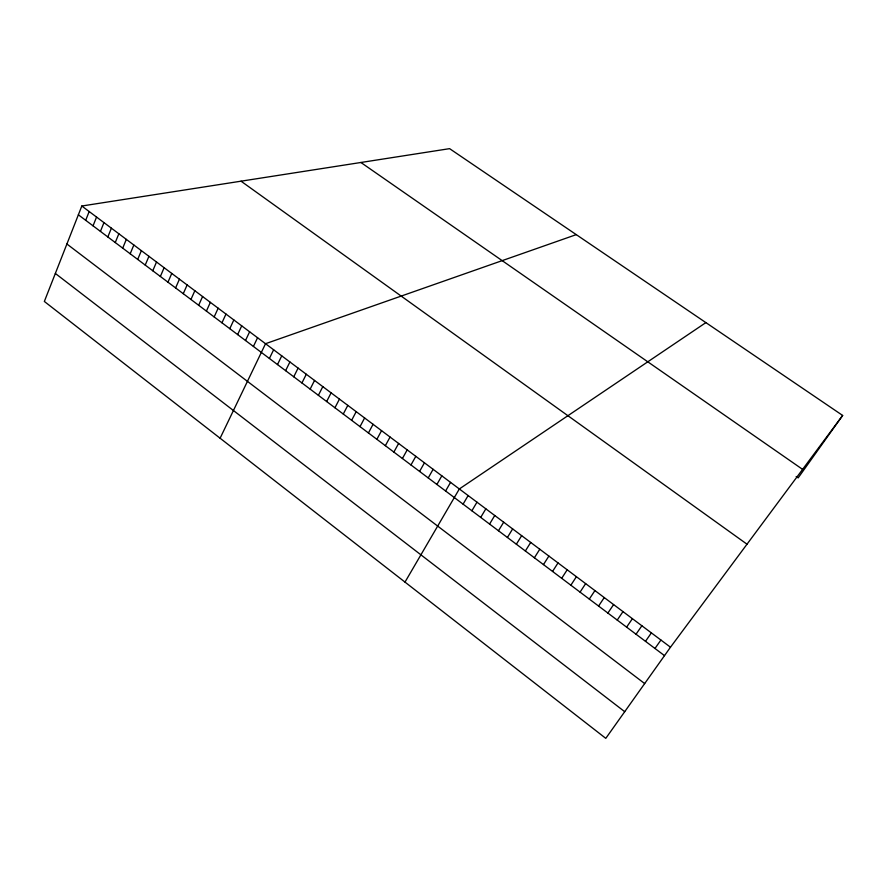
<?xml version="1.0" encoding="UTF-8"?>
<svg xmlns="http://www.w3.org/2000/svg" width="887" height="887" viewBox="0 0 887 887"><rect width="100%" height="100%" fill="white"/><g stroke="black" fill="none" stroke-linecap="round" stroke-linejoin="round"><path stroke-width="1.33" d="M81.815 206.017L44.35 301.458L605.788 738.35L670.483 647.211L842.65 415.449L449.598 148.65L81.815 206.017L670.483 647.211M85.695 220.309L89.177 211.527M93.046 225.841L96.55 217.06M100.431 231.396L103.956 222.615M107.826 236.962L111.396 228.181M115.255 242.55L118.847 233.769M122.705 248.149L126.331 239.379M130.189 253.782L133.837 245.012M137.696 259.425L141.377 250.655M145.224 265.08L148.938 256.321M152.775 270.768L156.522 262.009M160.359 276.467L164.128 267.708M167.965 282.188L171.768 273.44M175.604 287.931L179.44 279.183M183.265 293.697L187.124 284.949M190.949 299.473L194.841 290.725M198.666 305.272L202.591 296.535M206.405 311.093L210.363 302.356M214.166 316.936L218.158 308.199M221.961 322.801L225.985 314.065M229.788 328.678L233.835 319.952M237.627 334.587L241.719 325.862M245.511 340.508L249.624 331.793M253.416 346.451L257.563 337.736M220.109 438.233L265.535 343.701L576.262 234.634M269.404 358.481L273.628 349.777M277.498 364.568L281.744 355.864M285.614 370.677L289.905 361.974M293.763 376.798L298.087 368.105M301.935 382.951L306.292 374.259M310.151 389.127L314.541 380.434M318.389 395.314L322.813 386.632M326.649 401.534L331.106 392.852M334.942 407.776L339.444 399.106M343.269 414.041L347.804 405.37M351.629 420.316L356.197 411.657M360.011 426.625L364.624 417.965M368.427 432.956L373.072 424.308M376.875 439.309L381.554 430.661M385.357 445.684L390.069 437.047M393.872 452.093L398.618 443.456M402.41 458.512L407.2 449.886M410.98 464.965L415.803 456.339M419.584 471.429L424.452 462.814M428.221 477.927L433.122 469.312M436.892 484.446L441.826 475.842M445.596 490.988L450.563 482.384M404.993 582.105L459.333 488.959L705.886 322.613M463.092 504.149L468.136 495.556M471.884 510.768L476.973 502.175M480.71 517.409L485.843 508.828M489.58 524.073L494.746 515.502M498.472 530.759L503.683 522.199M507.408 537.478L512.653 528.918M516.367 544.219L521.656 535.67M525.359 550.982L530.703 542.445M534.395 557.779L539.773 549.241M543.465 564.598L548.876 556.071M552.557 571.439L558.023 562.912M561.693 578.313L567.192 569.798M570.862 585.209L576.406 576.694M580.065 592.128L585.653 583.624M589.301 599.08L594.933 590.587M598.581 606.054L604.247 597.572M607.883 613.05L613.604 604.579M617.23 620.08L622.996 611.609M626.61 627.131L632.42 618.682M636.034 634.216L641.878 625.767M645.481 641.334L651.38 632.886M654.972 648.464L660.915 640.037M842.65 415.449L798.156 477.882L796.182 476.507M360.909 162.487L802.591 469.367M241.031 181.181L747.009 544.197M78.366 214.798L664.507 655.637M66.902 244.003L644.672 683.578M55.349 273.451L624.714 711.696"/></g></svg>
